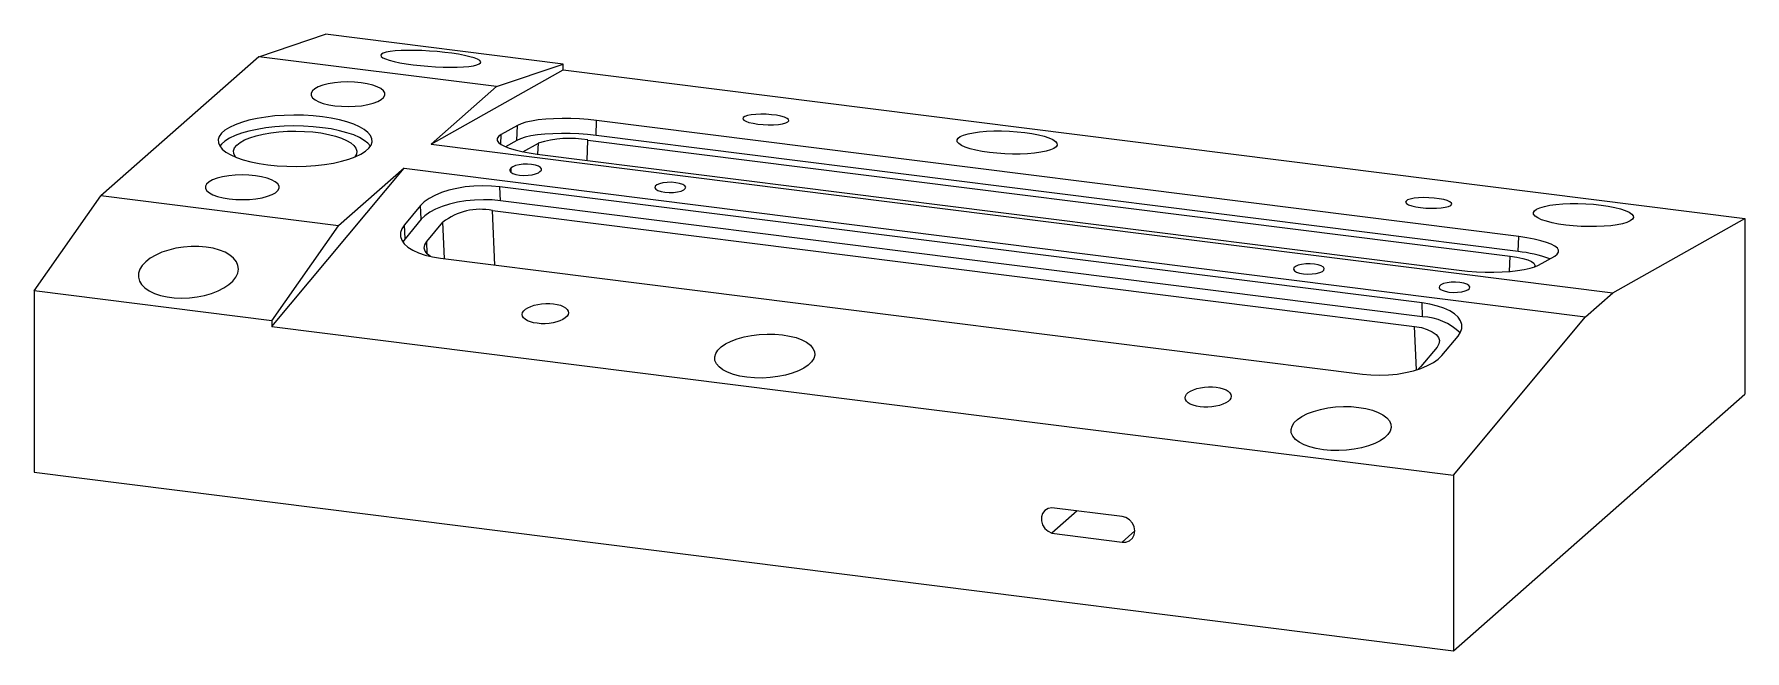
# Paper-space layout '_Dimetric' of a CAD drawing. Header units: millimetres. Extents: x 0 to 22.2, y -2.3 to 5.7.
import ezdxf

# ---------------------------------------------------------------- set-up
doc = ezdxf.new("R2010")
doc.units = ezdxf.units.MM

psp = doc.layouts.new('_Dimetric')

# ---------------------------------------------------------------- linework, layer by layer
at = {"color": 7, "linetype": 'Continuous', "lineweight": 25}
for p, q in [((2.917, 5.401), (3.783, 5.693)), ((6.87, 5.304), (3.783, 5.693)), ((2.917, 5.401), (0.866, 3.592)), ((6.004, 5.012), (2.917, 5.401)), ((5.155, 4.264), (6.87, 5.231)), ((6.004, 5.012), (6.87, 5.304)), ((6.87, 5.231), (6.87, 5.304)), ((6.87, 5.231), (22.211, 3.298)), ((6.004, 5.012), (5.155, 4.264)), ((6.274, 4.507), (6.062, 4.388)), ((6.265, 4.313), (6.274, 4.507)), ((7.295, 4.377), (7.303, 4.571)), ((19.276, 3.063), (7.303, 4.571)), ((5.155, 4.264), (20.496, 2.331)), ((6.265, 4.313), (6.12, 4.23)), ((6.346, 4.165), (6.546, 4.277)), ((7.189, 4.317), (19.163, 2.809)), ((19.268, 2.868), (7.295, 4.377)), ((6.529, 4.135), (18.503, 2.627)), ((3.087, 1.894), (4.802, 3.952)), ((4.802, 3.952), (3.953, 3.203)), ((4.802, 3.952), (20.142, 2.019)), ((6.195, 3.894), (6.195, 3.954)), ((0, 2.357), (0.866, 3.592)), ((3.953, 3.203), (0.866, 3.592)), ((18.02, 2.201), (6.046, 3.709)), ((6.055, 3.529), (6.046, 3.709)), ((5.017, 3.466), (4.807, 3.214)), ((5.026, 3.287), (5.017, 3.466)), ((5.95, 3.403), (17.923, 1.894)), ((18.028, 2.021), (6.055, 3.529)), ((3.087, 1.968), (3.953, 3.203)), ((4.815, 3.034), (4.807, 3.214)), ((5.026, 3.287), (4.815, 3.034)), ((5.096, 2.998), (5.306, 3.251)), ((20.496, 2.331), (22.211, 3.298)), ((22.211, 3.298), (22.211, 1.015)), ((4.815, 3.034), (4.787, 2.994)), ((19.268, 2.868), (19.276, 3.063)), ((5.274, 2.782), (17.247, 1.274)), ((19.532, 2.691), (19.744, 2.81)), ((0, 2.357), (0, 0)), ((3.087, 1.968), (0, 2.357)), ((20.142, 2.019), (20.496, 2.331)), ((18.028, 2.021), (18.02, 2.201)), ((18.428, -0.038), (20.142, 2.019)), ((3.087, 1.968), (3.087, 1.894)), ((3.087, 1.894), (18.428, -0.038)), ((18.215, 1.625), (18.004, 1.372)), ((18.277, 1.517), (18.487, 1.769)), ((18.004, 1.372), (17.966, 1.336)), ((18.428, -2.322), (22.211, 1.015)), ((0, 0), (18.428, -2.322)), ((18.428, -0.038), (18.428, -2.322)), ((14.125, -0.575), (13.214, -0.461)), ((13.541, -0.502), (13.214, -0.791)), ((13.214, -0.791), (14.125, -0.91))]:
    psp.add_line(p, q, dxfattribs=at)
at = {"color": 8, "linetype": 'Continuous', "lineweight": 25}
for p, q in [((6.057, 4.264), (6.062, 4.388)), ((6.54, 4.134), (6.546, 4.277)), ((7.178, 4.053), (7.189, 4.317)), ((5.983, 2.693), (5.95, 3.403)), ((5.328, 2.776), (5.306, 3.251)), ((5.103, 2.837), (5.096, 2.998)), ((19.154, 2.609), (19.163, 2.809)), ((17.949, 1.33), (17.923, 1.894)), ((14.291, -0.763), (14.125, -0.91))]:
    psp.add_line(p, q, dxfattribs=at)
at = {"color": 7, "linetype": 'Continuous', "lineweight": 25, "flags": 128}
for points in [[(4.919, 5.296), (5.014, 5.285), (5.113, 5.277), (5.212, 5.27), (5.31, 5.266), (5.405, 5.265), (5.493, 5.266), (5.573, 5.269), (5.643, 5.275), (5.702, 5.284), (5.747, 5.294), (5.779, 5.307), (5.796, 5.32), (5.797, 5.336), (5.784, 5.352), (5.755, 5.368), (5.713, 5.385), (5.657, 5.401), (5.589, 5.417), (5.511, 5.432), (5.424, 5.445), (5.331, 5.457), (5.234, 5.467), (5.134, 5.474), (5.035, 5.48), (4.939, 5.482), (4.848, 5.483), (4.763, 5.48), (4.688, 5.475), (4.623, 5.468), (4.571, 5.459), (4.532, 5.447), (4.508, 5.434), (4.499, 5.42), (4.505, 5.404), (4.526, 5.388), (4.561, 5.371), (4.611, 5.354), (4.673, 5.338), (4.746, 5.323), (4.829, 5.309), (4.919, 5.296)], [(3.905, 4.763), (3.99, 4.756), (4.078, 4.753), (4.166, 4.756), (4.251, 4.764), (4.33, 4.778), (4.401, 4.796), (4.46, 4.818), (4.506, 4.843), (4.537, 4.871), (4.553, 4.9), (4.552, 4.929), (4.535, 4.958), (4.502, 4.986), (4.455, 5.011), (4.395, 5.032), (4.324, 5.05), (4.244, 5.063), (4.159, 5.071), (4.07, 5.073), (3.982, 5.07), (3.897, 5.062), (3.818, 5.048), (3.748, 5.03), (3.689, 5.008), (3.643, 4.983), (3.612, 4.956), (3.596, 4.927), (3.597, 4.897), (3.614, 4.868), (3.646, 4.841), (3.694, 4.816), (3.754, 4.794), (3.825, 4.776), (3.905, 4.763)], [(3.035, 3.996), (3.155, 3.984), (3.278, 3.977), (3.404, 3.975), (3.529, 3.978), (3.652, 3.986), (3.771, 4), (3.884, 4.018), (3.989, 4.041), (4.084, 4.069), (4.169, 4.1), (4.241, 4.134), (4.3, 4.171), (4.344, 4.21), (4.373, 4.251), (4.387, 4.292), (4.385, 4.334), (4.367, 4.376), (4.334, 4.416), (4.286, 4.455), (4.224, 4.491), (4.149, 4.524), (4.061, 4.555), (3.963, 4.581), (3.856, 4.603), (3.742, 4.62), (3.622, 4.632), (3.498, 4.639), (3.373, 4.641), (3.247, 4.638), (3.124, 4.63), (3.006, 4.616), (2.893, 4.598), (2.788, 4.575), (2.692, 4.547), (2.608, 4.516), (2.536, 4.482), (2.477, 4.445), (2.432, 4.406), (2.403, 4.365), (2.389, 4.324), (2.391, 4.282), (2.409, 4.24), (2.442, 4.2), (2.49, 4.161), (2.552, 4.125), (2.628, 4.092), (2.715, 4.061), (2.813, 4.035), (2.92, 4.013), (3.035, 3.996)], [(4.365, 4.237), (4.334, 4.275), (4.286, 4.313), (4.224, 4.35), (4.149, 4.383), (4.061, 4.413), (3.963, 4.439), (3.856, 4.461), (3.742, 4.478), (3.622, 4.491), (3.498, 4.498), (3.373, 4.5), (3.247, 4.497), (3.124, 4.488), (3.006, 4.475), (2.893, 4.456), (2.788, 4.433), (2.692, 4.406), (2.608, 4.375), (2.536, 4.341), (2.477, 4.304), (2.432, 4.265), (2.411, 4.237)], [(7.303, 4.571), (7.194, 4.583), (7.081, 4.591), (6.967, 4.596), (6.854, 4.597), (6.744, 4.594), (6.641, 4.588), (6.544, 4.578), (6.458, 4.564), (6.383, 4.548), (6.321, 4.529), (6.274, 4.507)], [(9.395, 4.525), (9.463, 4.518), (9.532, 4.515), (9.6, 4.516), (9.663, 4.52), (9.716, 4.528), (9.758, 4.539), (9.787, 4.552), (9.799, 4.567), (9.796, 4.583), (9.777, 4.599), (9.743, 4.614), (9.695, 4.628), (9.638, 4.639), (9.572, 4.647), (9.503, 4.652), (9.434, 4.653), (9.369, 4.651), (9.31, 4.645), (9.262, 4.635), (9.226, 4.623), (9.206, 4.609), (9.201, 4.593), (9.212, 4.577), (9.239, 4.562), (9.28, 4.547), (9.333, 4.535), (9.395, 4.525)], [(2.617, 4.096), (2.61, 4.105), (2.592, 4.142), (2.589, 4.179), (2.602, 4.216), (2.63, 4.252), (2.674, 4.286), (2.73, 4.318), (2.8, 4.347), (2.882, 4.373), (2.973, 4.394), (3.072, 4.412), (3.177, 4.424), (3.287, 4.431), (3.398, 4.433), (3.509, 4.43), (3.618, 4.422), (3.723, 4.409), (3.82, 4.391), (3.91, 4.369), (3.989, 4.343), (4.057, 4.313), (4.111, 4.281), (4.152, 4.246), (4.178, 4.21), (4.188, 4.173), (4.183, 4.135), (4.162, 4.099), (4.16, 4.096)], [(6.062, 4.388), (6.03, 4.364), (6.013, 4.339), (6.013, 4.313), (6.029, 4.287), (6.061, 4.261), (6.108, 4.236), (6.169, 4.211), (6.244, 4.189), (6.33, 4.168), (6.426, 4.15), (6.529, 4.135)], [(7.295, 4.377), (7.185, 4.388), (7.072, 4.397), (6.958, 4.402), (6.845, 4.403), (6.736, 4.4), (6.632, 4.393), (6.536, 4.383), (6.45, 4.37), (6.375, 4.353), (6.313, 4.334), (6.265, 4.313)], [(12.402, 4.156), (12.31, 4.169), (12.225, 4.186), (12.151, 4.204), (12.089, 4.225), (12.039, 4.248), (12.005, 4.271), (11.986, 4.295), (11.983, 4.318), (11.995, 4.34), (12.024, 4.362), (12.067, 4.381), (12.125, 4.398), (12.194, 4.412), (12.275, 4.423), (12.364, 4.431), (12.46, 4.435), (12.561, 4.435), (12.663, 4.432), (12.764, 4.425), (12.862, 4.415), (12.954, 4.401), (13.038, 4.385), (13.113, 4.366), (13.175, 4.345), (13.224, 4.323), (13.259, 4.299), (13.278, 4.276), (13.281, 4.252), (13.268, 4.23), (13.24, 4.208), (13.196, 4.189), (13.139, 4.172), (13.069, 4.158), (12.989, 4.147), (12.899, 4.139), (12.803, 4.135), (12.703, 4.135), (12.601, 4.138), (12.5, 4.145), (12.402, 4.156)], [(6.567, 3.907), (6.585, 3.925), (6.587, 3.943), (6.574, 3.961), (6.547, 3.977), (6.508, 3.99), (6.459, 3.999), (6.405, 4.003), (6.349, 4.002), (6.297, 3.996), (6.251, 3.985), (6.216, 3.971), (6.195, 3.954)], [(2.532, 3.553), (2.618, 3.545), (2.706, 3.543), (2.794, 3.546), (2.879, 3.554), (2.958, 3.568), (3.028, 3.586), (3.088, 3.608), (3.134, 3.633), (3.165, 3.66), (3.18, 3.69), (3.18, 3.719), (3.163, 3.748), (3.13, 3.775), (3.083, 3.8), (3.023, 3.822), (2.951, 3.84), (2.872, 3.853), (2.786, 3.86), (2.698, 3.863), (2.61, 3.86), (2.525, 3.852), (2.446, 3.838), (2.376, 3.82), (2.317, 3.798), (2.271, 3.773), (2.239, 3.745), (2.224, 3.716), (2.225, 3.687), (2.242, 3.658), (2.274, 3.63), (2.321, 3.605), (2.382, 3.584), (2.453, 3.566), (2.532, 3.553)], [(6.195, 3.954), (6.177, 3.936), (6.175, 3.918), (6.188, 3.9), (6.215, 3.884), (6.254, 3.871), (6.303, 3.862), (6.357, 3.858), (6.413, 3.859), (6.465, 3.865), (6.511, 3.876), (6.546, 3.89), (6.567, 3.907)], [(6.046, 3.709), (5.937, 3.719), (5.824, 3.722), (5.71, 3.718), (5.597, 3.707), (5.488, 3.689), (5.384, 3.664), (5.288, 3.634), (5.202, 3.598), (5.127, 3.558), (5.065, 3.513), (5.017, 3.466)], [(8.188, 3.639), (8.244, 3.635), (8.301, 3.636), (8.354, 3.642), (8.4, 3.654), (8.434, 3.669), (8.454, 3.687), (8.459, 3.706), (8.447, 3.724), (8.42, 3.741), (8.38, 3.754), (8.33, 3.763), (8.274, 3.768), (8.217, 3.766), (8.164, 3.76), (8.118, 3.748), (8.084, 3.733), (8.064, 3.716), (8.06, 3.697), (8.071, 3.678), (8.098, 3.661), (8.139, 3.648), (8.188, 3.639)], [(18.001, 3.441), (18.068, 3.434), (18.138, 3.431), (18.206, 3.432), (18.268, 3.436), (18.322, 3.444), (18.364, 3.455), (18.392, 3.468), (18.405, 3.483), (18.402, 3.499), (18.383, 3.515), (18.348, 3.53), (18.301, 3.544), (18.243, 3.555), (18.178, 3.563), (18.109, 3.568), (18.04, 3.569), (17.974, 3.567), (17.916, 3.56), (17.868, 3.551), (17.832, 3.539), (17.812, 3.525), (17.807, 3.509), (17.818, 3.493), (17.845, 3.477), (17.886, 3.463), (17.939, 3.45), (18.001, 3.441)], [(6.055, 3.529), (5.945, 3.539), (5.833, 3.542), (5.719, 3.538), (5.606, 3.527), (5.496, 3.509), (5.392, 3.484), (5.296, 3.454), (5.21, 3.418), (5.135, 3.378), (5.073, 3.334), (5.026, 3.287)], [(19.885, 3.213), (19.793, 3.226), (19.709, 3.243), (19.634, 3.262), (19.572, 3.282), (19.523, 3.305), (19.488, 3.328), (19.469, 3.352), (19.466, 3.375), (19.479, 3.398), (19.507, 3.419), (19.551, 3.438), (19.608, 3.455), (19.678, 3.469), (19.758, 3.48), (19.848, 3.488), (19.944, 3.492), (20.044, 3.493), (20.146, 3.489), (20.247, 3.482), (20.345, 3.472), (20.437, 3.458), (20.522, 3.442), (20.596, 3.423), (20.659, 3.402), (20.708, 3.38), (20.742, 3.356), (20.761, 3.333), (20.764, 3.309), (20.752, 3.287), (20.723, 3.266), (20.68, 3.246), (20.622, 3.229), (20.553, 3.215), (20.472, 3.204), (20.383, 3.196), (20.287, 3.192), (20.186, 3.192), (20.085, 3.195), (19.983, 3.202), (19.885, 3.213)], [(4.807, 3.214), (4.774, 3.165), (4.758, 3.115), (4.758, 3.065), (4.774, 3.016), (4.805, 2.97), (4.853, 2.926), (4.914, 2.887), (4.989, 2.852), (5.075, 2.823), (5.17, 2.799), (5.274, 2.782)], [(2.232, 2.926), (2.136, 2.934), (2.038, 2.934), (1.938, 2.926), (1.84, 2.911), (1.746, 2.888), (1.658, 2.858), (1.578, 2.823), (1.507, 2.782), (1.449, 2.736), (1.403, 2.688), (1.372, 2.637), (1.355, 2.586), (1.353, 2.535), (1.367, 2.485), (1.395, 2.438), (1.438, 2.395), (1.494, 2.356), (1.562, 2.323), (1.64, 2.297), (1.726, 2.278), (1.819, 2.266), (1.917, 2.262), (2.016, 2.266), (2.115, 2.278), (2.211, 2.297), (2.303, 2.323), (2.387, 2.356), (2.463, 2.395), (2.527, 2.438), (2.58, 2.485), (2.618, 2.535), (2.643, 2.586), (2.652, 2.637), (2.646, 2.688), (2.625, 2.736), (2.589, 2.782), (2.54, 2.823), (2.478, 2.858), (2.404, 2.888), (2.322, 2.911), (2.232, 2.926)], [(5.145, 2.805), (5.108, 2.832), (5.077, 2.872), (5.064, 2.913), (5.07, 2.956), (5.096, 2.998)], [(19.744, 2.81), (19.776, 2.834), (19.793, 2.859), (19.793, 2.884), (19.777, 2.911), (19.745, 2.937), (19.698, 2.962), (19.636, 2.987), (19.562, 3.009), (19.476, 3.03), (19.38, 3.048), (19.276, 3.063)], [(16.48, 2.58), (16.536, 2.575), (16.593, 2.577), (16.646, 2.583), (16.692, 2.595), (16.726, 2.61), (16.746, 2.627), (16.751, 2.646), (16.739, 2.665), (16.712, 2.682), (16.672, 2.695), (16.622, 2.704), (16.566, 2.708), (16.509, 2.707), (16.456, 2.701), (16.41, 2.689), (16.376, 2.674), (16.356, 2.656), (16.351, 2.637), (16.363, 2.619), (16.39, 2.602), (16.43, 2.589), (16.48, 2.58)], [(18.503, 2.627), (18.612, 2.615), (18.725, 2.606), (18.839, 2.602), (18.952, 2.601), (19.061, 2.604), (19.165, 2.61), (19.261, 2.62), (19.348, 2.633), (19.423, 2.65), (19.484, 2.669), (19.532, 2.691)], [(19.163, 2.809), (19.25, 2.795), (19.328, 2.779), (19.393, 2.759), (19.442, 2.738), (19.473, 2.716), (19.486, 2.693), (19.48, 2.671), (19.475, 2.666)], [(18.37, 2.341), (18.426, 2.337), (18.482, 2.339), (18.536, 2.345), (18.581, 2.356), (18.616, 2.372), (18.636, 2.389), (18.64, 2.408), (18.628, 2.427), (18.601, 2.444), (18.561, 2.457), (18.511, 2.466), (18.456, 2.47), (18.399, 2.469), (18.346, 2.462), (18.3, 2.451), (18.266, 2.436), (18.245, 2.418), (18.241, 2.399), (18.253, 2.381), (18.28, 2.364), (18.32, 2.351), (18.37, 2.341)], [(6.532, 1.935), (6.484, 1.943), (6.442, 1.954), (6.405, 1.969), (6.376, 1.987), (6.354, 2.007), (6.341, 2.029), (6.337, 2.051), (6.342, 2.074), (6.357, 2.097), (6.379, 2.118), (6.41, 2.138), (6.447, 2.155), (6.49, 2.17), (6.538, 2.181), (6.588, 2.189), (6.641, 2.193), (6.693, 2.192), (6.743, 2.188), (6.79, 2.18), (6.832, 2.169), (6.869, 2.154), (6.899, 2.136), (6.92, 2.116), (6.933, 2.094), (6.937, 2.072), (6.932, 2.049), (6.918, 2.026), (6.895, 2.005), (6.865, 1.985), (6.827, 1.967), (6.784, 1.953), (6.737, 1.942), (6.686, 1.934), (6.634, 1.93), (6.582, 1.93), (6.532, 1.935)], [(18.487, 1.769), (18.52, 1.818), (18.536, 1.868), (18.536, 1.918), (18.52, 1.967), (18.488, 2.013), (18.441, 2.057), (18.38, 2.096), (18.305, 2.131), (18.219, 2.16), (18.123, 2.184), (18.02, 2.201)], [(9.715, 1.786), (9.807, 1.77), (9.892, 1.749), (9.966, 1.721), (10.029, 1.688), (10.078, 1.651), (10.112, 1.61), (10.131, 1.567), (10.135, 1.522), (10.122, 1.478), (10.093, 1.433), (10.05, 1.391), (9.993, 1.352), (9.923, 1.317), (9.842, 1.286), (9.753, 1.261), (9.657, 1.242), (9.557, 1.23), (9.455, 1.224), (9.353, 1.226), (9.255, 1.234), (9.163, 1.25), (9.079, 1.271), (9.004, 1.299), (8.942, 1.332), (8.893, 1.369), (8.858, 1.41), (8.839, 1.453), (8.836, 1.498), (8.849, 1.543), (8.877, 1.587), (8.921, 1.629), (8.978, 1.668), (9.048, 1.703), (9.128, 1.734), (9.218, 1.759), (9.314, 1.778), (9.414, 1.791), (9.516, 1.796), (9.617, 1.794), (9.715, 1.786)], [(17.923, 1.894), (18.011, 1.879), (18.088, 1.856), (18.153, 1.826), (18.202, 1.791), (18.234, 1.752), (18.247, 1.71), (18.24, 1.667), (18.215, 1.625)], [(17.247, 1.274), (17.357, 1.264), (17.47, 1.261), (17.584, 1.265), (17.697, 1.276), (17.806, 1.294), (17.91, 1.319), (18.006, 1.349), (18.092, 1.385), (18.167, 1.425), (18.229, 1.47), (18.277, 1.517)], [(15.137, 0.85), (15.09, 0.859), (15.048, 0.87), (15.011, 0.885), (14.982, 0.903), (14.96, 0.923), (14.947, 0.944), (14.943, 0.967), (14.948, 0.99), (14.962, 1.013), (14.985, 1.034), (15.015, 1.054), (15.053, 1.071), (15.096, 1.086), (15.144, 1.097), (15.194, 1.105), (15.246, 1.108), (15.298, 1.108), (15.349, 1.104), (15.396, 1.096), (15.438, 1.084), (15.475, 1.069), (15.504, 1.052), (15.526, 1.032), (15.539, 1.01), (15.543, 0.987), (15.538, 0.964), (15.524, 0.942), (15.501, 0.92), (15.471, 0.901), (15.433, 0.883), (15.39, 0.869), (15.342, 0.857), (15.292, 0.85), (15.24, 0.846), (15.188, 0.846), (15.137, 0.85)], [(17.198, 0.843), (17.291, 0.828), (17.375, 0.806), (17.449, 0.778), (17.512, 0.745), (17.561, 0.708), (17.596, 0.667), (17.615, 0.624), (17.618, 0.58), (17.605, 0.535), (17.577, 0.491), (17.533, 0.448), (17.476, 0.409), (17.406, 0.374), (17.325, 0.343), (17.236, 0.318), (17.14, 0.299), (17.04, 0.287), (16.938, 0.281), (16.837, 0.283), (16.739, 0.291), (16.646, 0.307), (16.562, 0.329), (16.488, 0.356), (16.425, 0.389), (16.376, 0.426), (16.342, 0.467), (16.322, 0.51), (16.319, 0.555), (16.332, 0.6), (16.361, 0.644), (16.404, 0.686), (16.461, 0.725), (16.531, 0.761), (16.612, 0.791), (16.701, 0.816), (16.797, 0.835), (16.897, 0.848), (16.999, 0.853), (17.1, 0.852), (17.198, 0.843)], [(13.214, -0.461), (13.165, -0.471), (13.123, -0.496), (13.093, -0.535), (13.077, -0.582), (13.077, -0.634), (13.093, -0.686), (13.123, -0.732), (13.165, -0.768), (13.214, -0.791)], [(14.125, -0.91), (14.176, -0.908), (14.222, -0.89), (14.259, -0.858), (14.282, -0.814), (14.291, -0.763), (14.282, -0.711), (14.259, -0.661), (14.222, -0.62), (14.176, -0.59), (14.125, -0.575)]]:
    psp.add_lwpolyline(points, dxfattribs=at)
at = {"color": 7, "linetype": 'Continuous', "lineweight": 25}
for centre, radius, start, end in [((6.95, 2.97), 1.369, 79.9456, 107.1825), ((5.797, 2.611), 0.806, 79.0733, 127.4661), ((19.105, 1.239), 1.637, 69.53, 84.2977), ((18.001, 1.292), 0.729, 45.2127, 87.9058)]:
    psp.add_arc(centre, radius, start, end, dxfattribs=at)

doc.saveas('drawing.dxf')
